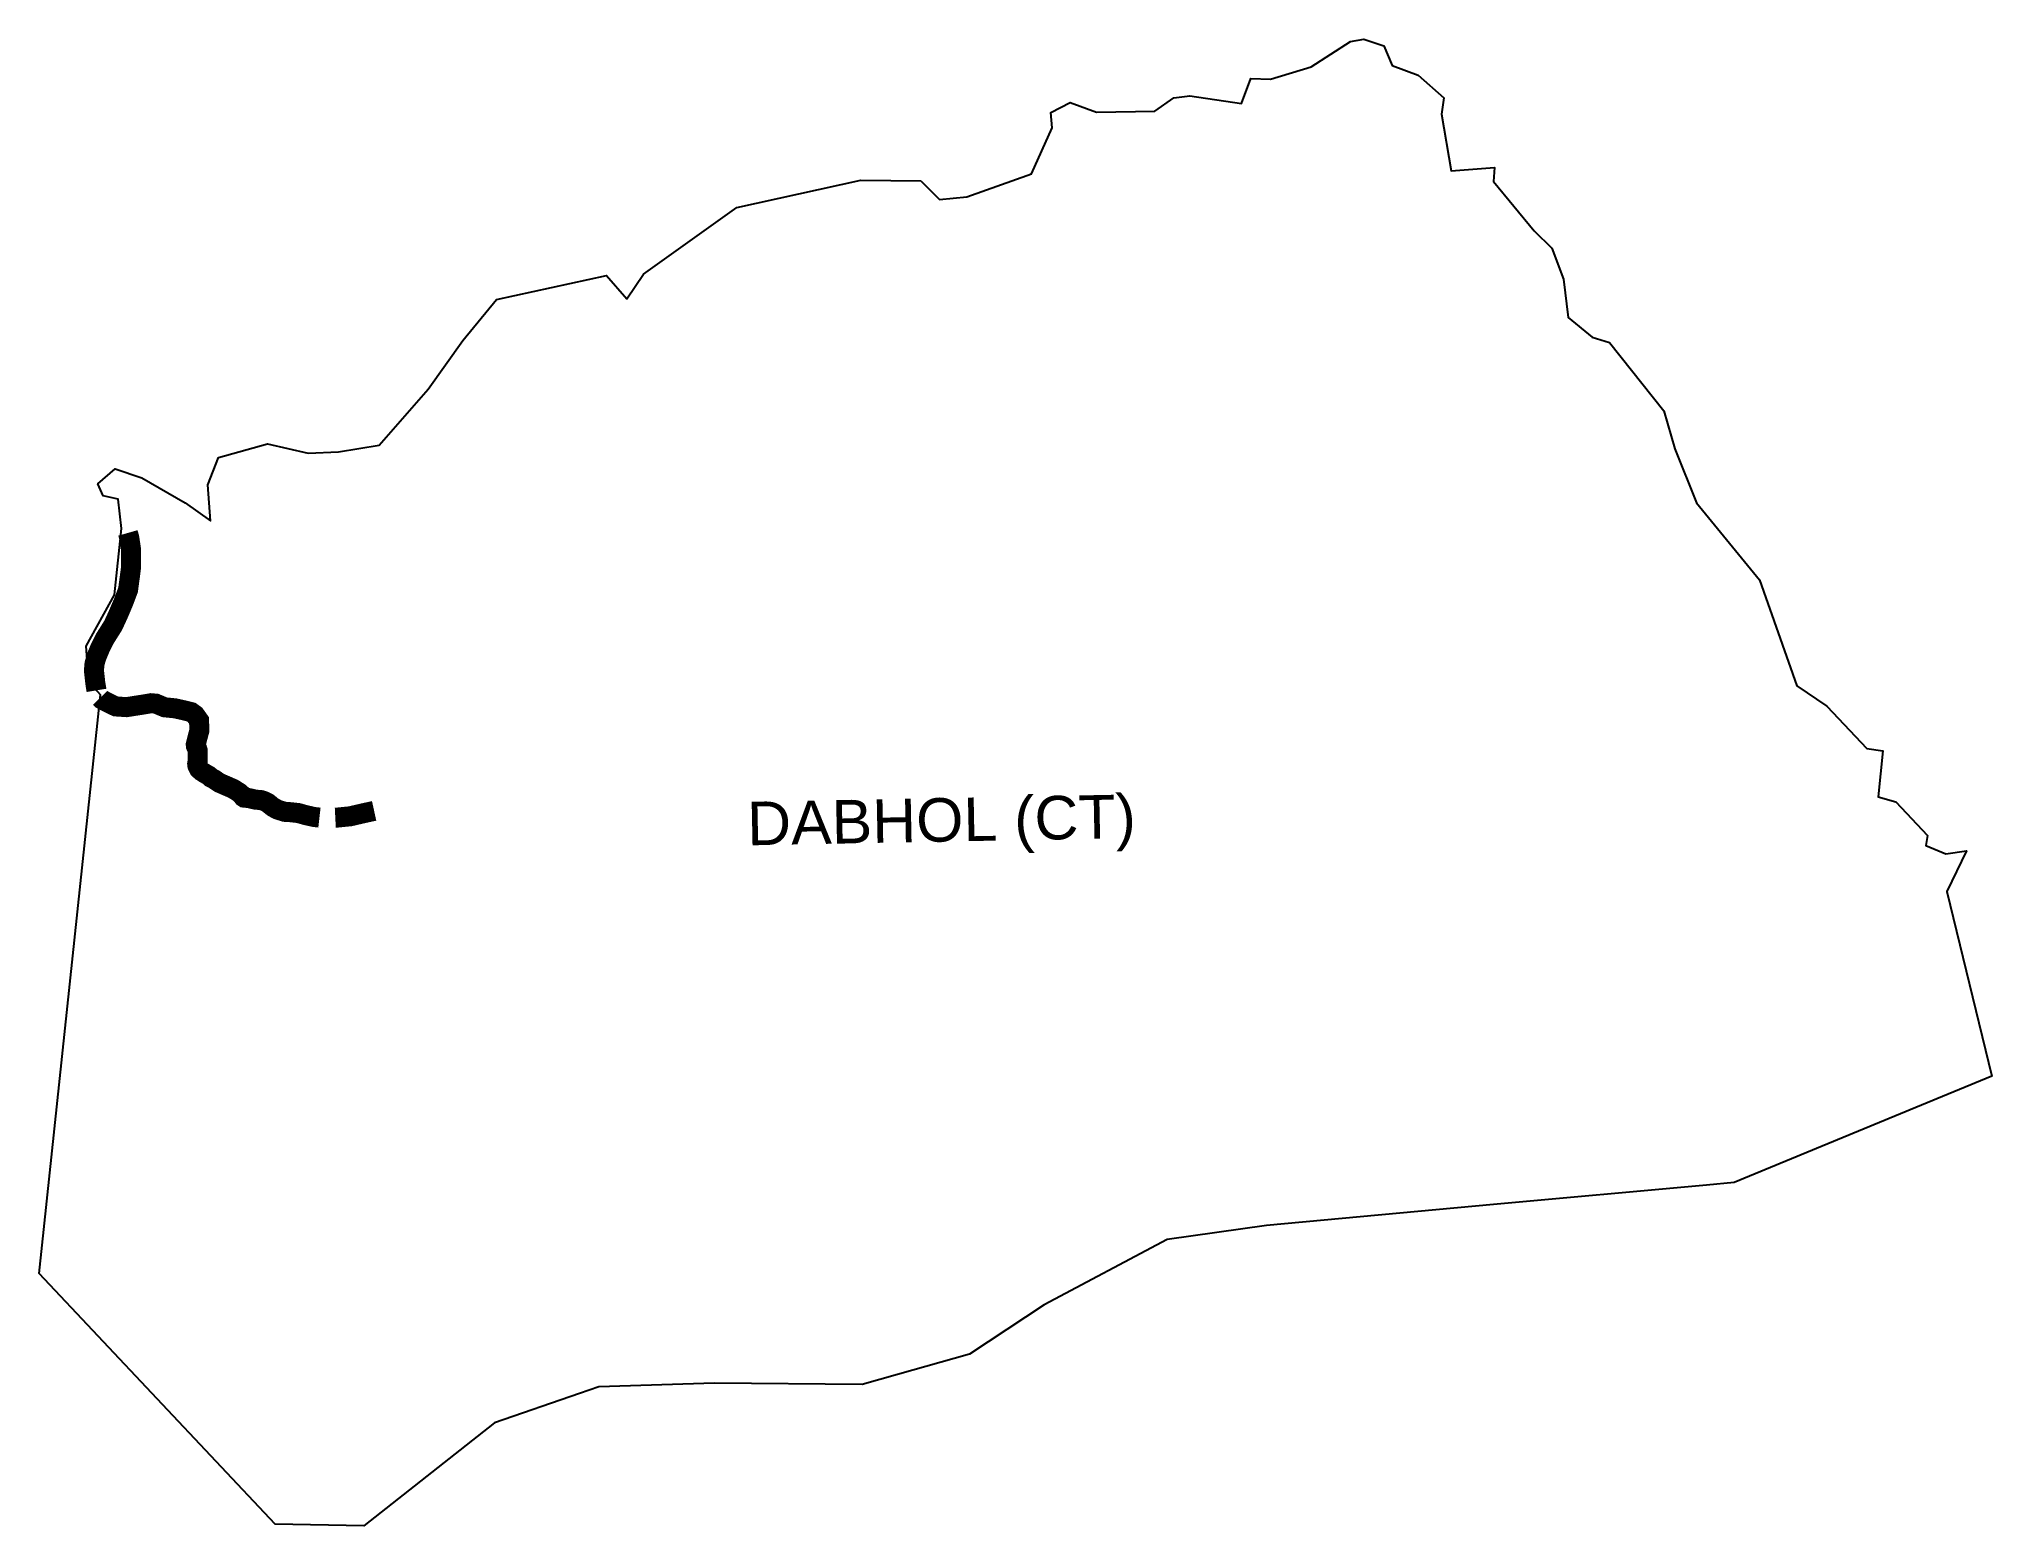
# Model space of a CAD drawing. Header units: metres. Extents: x 303788 to 308665, y 1944228 to 1947942.
import ezdxf

# ---------------------------------------------------------------- set-up
doc = ezdxf.new("R2010")
doc.units = ezdxf.units.M
doc.header["$MEASUREMENT"] = 0
doc.layers.add('NATURALLY PROTECTED', color=3, linetype='Continuous')
doc.layers.add('VILLAGE NAME', color=250, linetype='Continuous')
doc.styles.get("Standard").update_dxf_attribs({"font": 'simplex.shx'})

msp = doc.modelspace()

# ---------------------------------------------------------------- linework, layer by layer
at = {"color": 4, "flags": 128}
for points in [[(305990.5, 1947587.7), (306036.8, 1947541.1), (306105.4, 1947547.6), (306266.3, 1947605.2), (306318.3, 1947720.3), (306314.8, 1947758.2), (306362.8, 1947783.5), (306428.8, 1947759.2), (306574.7, 1947762), (306622.3, 1947794.7), (306661.9, 1947800.2), (306790.6, 1947780.8), (306814.5, 1947842.9), (306863.1, 1947841.7), (306964.7, 1947872.7), (307063.5, 1947935.4), (307096.4, 1947941.7), (307146.5, 1947924.9), (307167.5, 1947875.9), (307232.1, 1947851.7), (307296.1, 1947795.1), (307290.4, 1947754.2), (307314.7, 1947612.3), (307422.9, 1947620.9), (307419.9, 1947586.2), (307521.4, 1947462.4), (307566, 1947419.7), (307595.3, 1947341.8), (307606.8, 1947245.9), (307666.5, 1947197.6), (307709.9, 1947184.1), (307845.9, 1947012.9), (307872.8, 1946918.6), (307926.9, 1946783.4), (308084.5, 1946591.3), (308177.6, 1946326.5), (308252.3, 1946275.7), (308352.2, 1946170), (308392.3, 1946164.2), (308380.7, 1946049.6), (308424.5, 1946037.1), (308503.8, 1945952.6), (308499.4, 1945927.3), (308549.3, 1945907), (308601.5, 1945914.5), (308552.6, 1945813.1), (308664.8, 1945351.3), (308474.9, 1945273), (308021.2, 1945085.8), (307952.2, 1945079.5), (307420.6, 1945030.9), (306853.6, 1944979), (306605.6, 1944944), (306298.4, 1944780.2), (306111.6, 1944657.7), (305932.2, 1944606.7), (305843.9, 1944581.6), (305474.9, 1944585), (305186.4, 1944575.7), (305138.1, 1944559.2), (304925.5, 1944486.2), (304599, 1944228.3), (304377.7, 1944233.1), (303788.4, 1944858.7), (303941.7, 1946304.1), (303912.7, 1946336.3), (303906.1, 1946425.6), (303976.7, 1946553.6), (303993.9, 1946719.2), (303985.5, 1946792.9), (303948.2, 1946801.3), (303935, 1946830.7), (303978.3, 1946868.1), (304045.2, 1946846.1), (304153, 1946783.5), (304216.8, 1946738.1), (304209.8, 1946828.1), (304236.7, 1946896.4), (304359.1, 1946930.9), (304460.3, 1946907.4), (304535.8, 1946910.8), (304637.6, 1946927.8), (304759.7, 1947067.2), (304846.8, 1947188.6), (304930.7, 1947291.5), (305205, 1947351.4), (305255.7, 1947292.6), (305297.4, 1947354.8), (305530.7, 1947520.9), (305840.2, 1947589.6)], [(305840.2, 1947589.6), (305990.5, 1947587.7)]]:
    msp.add_lwpolyline(points, dxfattribs=at)
at = {"layer": 'NATURALLY PROTECTED', "const_width": 50, "flags": 128}
for points in [[(304010.2, 1946708.3), (304013.6, 1946696.3), (304017.7, 1946669.5), (304018.3, 1946624.2), (304015.5, 1946602.3), (304010.6, 1946565.9), (303998.8, 1946534.6), (303985.4, 1946503.3), (303973.2, 1946476.9), (303952.6, 1946444.1), (303940.8, 1946420.6), (303931, 1946396.8), (303926.8, 1946381), (303925.4, 1946364.8), (303928.8, 1946333.4), (303931.8, 1946315.1)], [(304528.1, 1945997), (304530.1, 1945997.1), (304565.4, 1946000.6), (304598.1, 1946008.2), (304625.1, 1946014.1)]]:
    msp.add_lwpolyline(points, dxfattribs=at)
at = {"layer": 'NATURALLY PROTECTED', "flags": 128}
msp.add_lwpolyline([(303940.9, 1946296.5, 50, 50, 0), (303944.8, 1946292.5, 50, 50, 0), (303963, 1946283, 50, 50, 0), (303979.9, 1946275, 50, 50, 0), (304006.8, 1946273.2, 50, 50, 0), (304049.9, 1946279.9, 50, 50, 0), (304068.1, 1946283, 50, 50, 0), (304074.2, 1946282.4, 50, 50, 0), (304080.3, 1946281.9, 50, 50, 0), (304101.9, 1946272.8, 50, 50, 0), (304127.4, 1946270.3, 50, 50, 0), (304148.3, 1946265.7, 50, 50, 0), (304168.3, 1946260.8, 50, 50, 0), (304177.6, 1946254.1, 50, 50, 0), (304187.7, 1946240, 50, 50, 0), (304188.4, 1946226.3, 50, 50, 0), (304188.8, 1946215.2, 50, 50, 0), (304183.3, 1946194.7, 50, 50, 0), (304179.7, 1946180.3, 50, 50, 0), (304180.1, 1946176.1, 50, 50, 0), (304182.8, 1946170.2, 50, 50, 0), (304184.6, 1946164.4, 50, 50, 0), (304184.7, 1946157.5, 50, 50, 0), (304184.5, 1946146.6, 50, 50, 0), (304184.3, 1946137.8, 50, 50, 0), (304183.2, 1946131.6, 50, 50, 0), (304183.7, 1946127.3, 50, 50, 0), (304187.9, 1946118.6, 50, 50, 0), (304194.1, 1946113, 50, 50, 0), (304203.2, 1946107.2, 50, 50, 0), (304212.2, 1946102.2, 50, 50, 0), (304217.5, 1946097.2, 50, 50, 0), (304224.4, 1946093.8, 50, 50, 0), (304230.1, 1946090, 50, 50, 0), (304238.5, 1946084.3, 50, 50, 0), (304253.9, 1946077.6, 50, 50, 0), (304273.3, 1946069.2, 50, 50, 0), (304288.6, 1946059.4, 50, 50, 0), (304293.9, 1946054.7, 50, 50, 0), (304298.3, 1946048.8, 50, 50, 0), (304300.7, 1946047.2, 50, 50, 0), (304312.4, 1946046, 50, 50, 0), (304328.2, 1946042.3, 50, 50, 0), (304343, 1946041, 50, 50, 0), (304350.4, 1946038.7, 50, 50, 0), (304359.9, 1946033.7, 50, 50, 0), (304372, 1946023.9, 50, 50, 0), (304383, 1946017.7, 50, 50, 0), (304389, 1946015.7, 50, 50, 0), (304402, 1946011.7, 50, 50, 0), (304415.5, 1946010.9, 50, 50, 0), (304435.8, 1946008.7, 50, 50, 0), (304453.9, 1946003.6, 50, 50, 0), (304474.4, 1945999, 50, 50, 0), (304488.5, 1945997.4, 0, 0, 0)], format="xyseb", dxfattribs=at)

# ---------------------------------------------------------------- texts
at = {"layer": 'VILLAGE NAME', "insert": (305555.4, 1946036.7), "char_height": 108.748, "attachment_point": 1, "rotation": 1.1028}
msp.add_mtext_dynamic_manual_height_columns('{\\fArial|b0|i0|c0|p34;DABHOL (CT)}', width=1571.314, gutter_width=543.7, heights=[0], dxfattribs=at)

doc.saveas('drawing.dxf')
